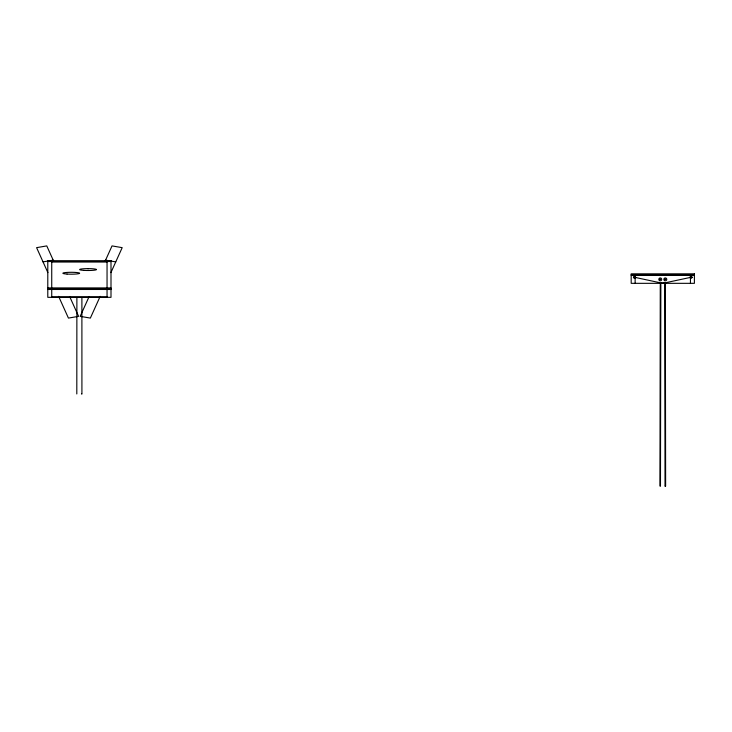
<?xml version="1.0" encoding="UTF-8"?>
<svg xmlns="http://www.w3.org/2000/svg" width="732" height="732" viewBox="0 0 732 732"><rect width="100%" height="100%" fill="white"/><g stroke="black" fill="none" stroke-linecap="round" stroke-linejoin="round"><path stroke-width="1.1" d="M659.962 486.094L660.264 284.446M660.465 486.094L660.85 284.446M89.121 296.57L80.181 316.343L90.356 318.091L100.183 296.341M104.996 261.443L112.023 245.906L122.189 247.654L110.907 272.615M634.827 277.126C633.372 277.071 636.017 278.27 635.111 277.035M691.896 277.702L692.179 277.044L691.52 276.559A1.693 1.693 0 0 0 690.267 276.815L689.901 277.529L690.56 278.014A1.693 1.693 0 0 0 691.813 277.757L691.813 277.757M634.296 277.776L633.738 277.382L634.296 277.071M691.292 277.071L691.85 277.382L691.328 277.785M690.514 277.035C689.59 278.206 692.271 276.852 690.761 277.126M691.035 277.282L662.789 283.33L634.553 277.282M43.032 261.891L53.207 260.144M663.604 283.33L666.477 282.854M76.805 393.962L76.887 298.061M665.168 486.094L665.361 486.094M47.79 261.516L110.999 261.516M51.734 261.965L107.046 261.965M631.185 274.637L694.394 274.637M631.185 275.424L694.394 275.424M47.79 287.914L110.999 287.914M47.79 288.692L110.999 288.692M47.79 289.479L110.999 289.479M51.734 296.89L107.046 296.89M81.92 393.962L81.892 298.061M105.582 260.144L115.757 261.891M633.775 277.757L633.409 277.044L634.068 276.559A1.693 1.693 0 0 1 635.321 276.815L635.687 277.529L635.028 278.014A1.693 1.693 0 0 1 633.775 277.757M53.793 261.443L46.766 245.906L36.6 247.654L47.882 272.615M69.668 296.57L78.608 316.343L68.433 318.091L58.606 296.341M665.324 284.446L665.626 486.094M664.729 284.446L665.031 486.094M690.45 274.637L690.45 283.33M635.138 274.637L635.138 283.33M107.046 261.516L107.046 287.566M107.046 288.692L107.046 297.329M51.734 261.516L51.734 287.566M51.734 288.692L51.734 297.329M662.506 283.302L663.082 283.33L662.506 283.348M87.785 268.589L88.371 268.653L87.794 268.553M661.353 283.311L661.938 283.366L661.362 283.266M663.311 283.302L663.897 283.366L663.32 283.266M659.962 279.304L660.548 279.377L659.971 279.249M665.031 279.304L665.617 279.386L665.04 279.276M81.682 393.962L81.71 393.962M110.999 260.729L47.79 260.729L47.79 297.329L110.999 297.329L110.999 260.729M694.394 273.841L631.185 273.841L631.185 283.33L694.394 283.33L694.394 273.841M83.887 270.382A8.391 0.942 0 0 0 96.478 269.559A8.391 0.942 0 0 0 83.887 268.736A8.391 0.942 0 0 0 83.887 270.382M67.051 274.061A8.391 0.942 0 0 0 79.642 273.246A8.391 0.942 0 0 0 67.051 272.423A8.391 0.942 0 0 0 67.051 274.061M664.564 280.612A1.446 1.446 0 0 0 666.761 279.414A1.446 1.446 0 0 0 664.629 278.105A1.446 1.446 0 0 0 664.564 280.612M659.532 280.621A1.446 1.446 0 0 0 661.71 279.386A1.446 1.446 0 0 0 659.55 278.123A1.446 1.446 0 0 0 659.532 280.621"/></g></svg>
